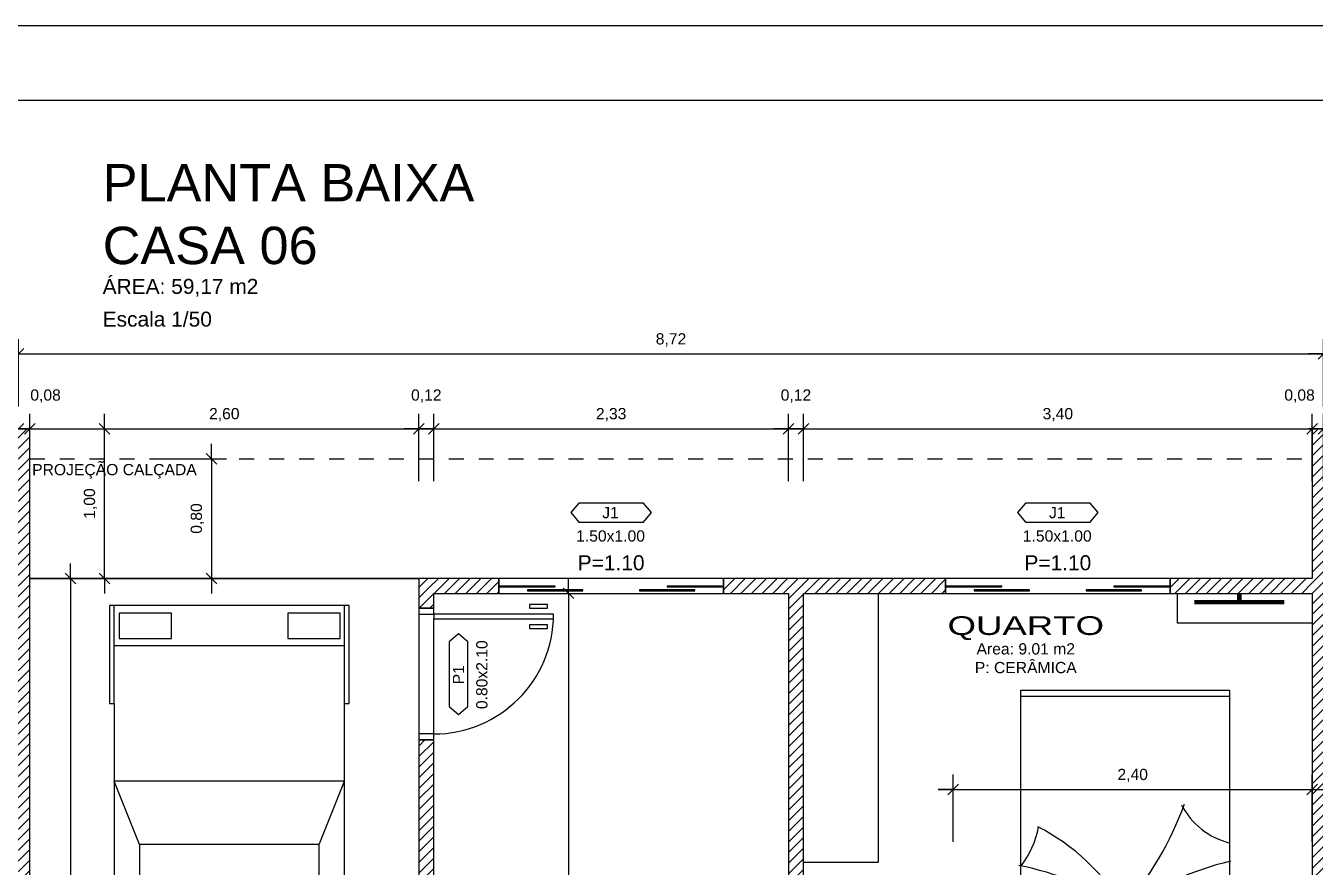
# Model space of a CAD drawing. Header units: metres. Extents: x 49 to 320, y -91 to 27.
# Drawn here: x 153.63 to 162.24, y 21.26 to 26.88 of the extents above; entities that cross this region are included whole.
import ezdxf
from ezdxf.enums import TextEntityAlignment as Align

# ---------------------------------------------------------------- set-up
doc = ezdxf.new("R2010")
doc.units = ezdxf.units.M
doc.header["$LTSCALE"] = 0.2
doc.linetypes.add('DASHED', pattern=[0.75, 0.5, -0.25])
for name, color, linetype in [('ARQ-___-___-CTA', 240, 'Continuous'), ('ARQ-___-___-LEG', 3, 'Continuous'), ('ARQ-___-___-TXT', 4, 'Continuous'), ('ARQ-___-___-VST', 9, 'Continuous'), ('ARQ-ALV', 6, 'Continuous'), ('ARQ-ALV-___-HTC', 13, 'Continuous'), ('ARQ-CXO', 2, 'Continuous'), ('ARQ-DVI', 1, 'Continuous'), ('ARQ-EQP-___-INT', 7, 'Continuous'), ('ARQ-MOB-___-INT', 7, 'Continuous'), ('ARQ-PIS', 2, 'Continuous')]:
    doc.layers.add(name, color=color, linetype=linetype)
doc.styles.add('REGUA100', font='arial.ttf')
doc.styles.add('REGUA200', font='arial.ttf')
doc.styles.add('REGUA60', font='arial.ttf')
doc.styles.add('REGUA80', font='arial.ttf')
doc.dimstyles.new('Active3D', dxfattribs={"dimtxt": 1.5, "dimasz": 0.01, "dimexe": 2, "dimexo": 3, "dimgap": 0.98, "dimtad": 1, "dimlfac": -1, "dimrnd": 0.005, "dimzin": 0, "dimtxsty": 'REGUA60', "dimblk": 'COTATR', "dimcen": 4, "dimdle": 4, "dimclrt": 2, "dimadec": 0, "dimazin": 0, "dimtfac": 1, "dimtmove": 2, "dimatfit": 2, "dimfxl": 1, "dimarcsym": 0})
pattern_1 = [(45, (187.28258, -1), (-0.03535534, 0.03535534), [])]

# ---------------------------------------------------------------- blocks, each defined once
blk = doc.blocks.new('IndEsq1')
blk.add_lwpolyline([(-4.32, 0.44), (4.32, 0.44), (5.38, 1.7), (4.32, 2.96), (-4.32, 2.96), (-5.38, 1.7)], close=True)
at = {"color": 0, "style": 'REGUA60', "width": 1.4}
for tag, p in [('CODESQUAD', (-0.08, 0.95)), ('DIMESQUAD', (-0.08, -2.17))]:
    blk.add_attdef(tag, text='', height=1.5, dxfattribs=at).set_placement(p, align=Align.CENTER)
at = {"color": 0, "style": 'REGUA60', "width": 1.4, "flags": 9}
blk.add_attdef('PEITORIL', text='', height=1.5, dxfattribs=at).set_placement((0.22, -4.49), align=Align.CENTER)
at = {"style": 'REGUA60', "width": 1.4, "flags": 9}
blk.add_attdef('LOCAL', text='', height=1.5, dxfattribs=at).set_placement((-0.08, -6.56), align=Align.CENTER)
blk = doc.blocks.new('ACVEIC22')
at = {"color": 0}
blk.add_lwpolyline([(77, 180.74), (80, 180.74), (80, 226.21), (-80, 226.21), (-80, 180.74), (-77, 180.74), (-77, -130.66), (-80, -130.66), (-80, -196.28), (80, -196.28), (80, -130.66), (77, -130.66)], close=True, dxfattribs=at)
at = {"layer": 'ARQ-EQP-___-INT'}
for p, q in [((77, 222.31), (-77, 222.31)), ((-77, 222.31), (-77, 180.74)), ((77, 180.74), (77, 222.31)), ((77, 158.93), (-77, 158.93)), ((-60, 116.64), (-77, 158.93)), ((60, 116.64), (77, 158.93)), ((-60, -36.48), (-77, -78.77)), ((60, -36.48), (77, -78.77)), ((-77, -78.77), (77, -78.77)), ((-77, -130.66), (-77, -196.28)), ((77, -130.66), (77, -196.28)), ((-77, -169.29), (77, -169.29))]:
    blk.add_line(p, q, dxfattribs=at)
for points in [[(60, 116.64), (-60, 116.64), (-60, -36.48), (60, -36.48)], [(-39.03, -191.08), (-39.03, -174.28), (-74.03, -174.28), (-74.03, -191.08)], [(73.64, -191.08), (73.64, -174.28), (38.64, -174.28), (38.64, -191.08)]]:
    blk.add_lwpolyline(points, close=True, dxfattribs=at)
blk = doc.blocks.new('MDCCAS22')
at = {"color": 0}
blk.add_lwpolyline([(140, 0), (0, 0), (0, -200), (140, -200)], close=True, dxfattribs=at)
at = {"layer": 'ARQ-MOB-___-INT'}
for p, q in [((0, -4), (140, -4)), ((0, -196), (140, -196))]:
    blk.add_line(p, q, dxfattribs=at)
for centre, radius, start, end in [((36.14, -140.56), 130.32, 79.45741, 103.51085), ((82.89, -32.71), 76.8, 164.48595, 195.51405), ((-15.19, -32.71), 76.8, 344.48595, 15.51405), ((103.9, -146.58), 135.89, 78.80761, 102.36088), ((152.01, -32.7), 76.8, 164.48595, 195.51405), ((55.11, -33.55), 76.8, 344.48595, 15.51405), ((29.71, 76.04), 130.31, 259.29808, 283.35216), ((106.88, 82.36), 135.99, 256.29588, 279.84092), ((-55.47, 137.47), 230.14, 283.86849, 303.27711), ((243.13, -201.79), 226.41, 139.56103, 159.93611), ((178.64, 112.88), 199.47, 237.27407, 259.15181), ((195.03, 19.52), 144.83, 210.93609, 242.5714), ((188.19, -119.84), 61.23, 142.0564, 169.8271), ((-11.98, -146.66), 50.03, 27.33297, 76.02563)]:
    blk.add_arc(centre, radius, start, end, dxfattribs=at)
blk = doc.blocks.new('IndUni1')
at = {"color": 4, "style": 'REGUA100', "width": 1.4, "flags": 8}
blk.add_attdef('NOME1', text='', height=2.5, dxfattribs=at).set_placement((0.24, 2.99), align=Align.CENTER)
at = {"color": 4, "style": 'REGUA100', "width": 1.4}
blk.add_attdef('NOME2', text='', height=2.5, dxfattribs=at).set_placement((0.24, -0.22), align=Align.CENTER)
at = {"color": 0, "style": 'REGUA60', "width": 1.4}
for tag, p in [('AREA', (0.24, -2.82)), ('PERIM', (0.24, -5.32)), ('PISO', (0.24, -7.82)), ('PAREDE', (0.24, -10.32)), ('TETO', (0.24, -12.82))]:
    blk.add_attdef(tag, text='', height=1.5, dxfattribs=at).set_placement(p, align=Align.CENTER)
blk = doc.blocks.new('Titul1')
at = {"color": 6, "style": 'REGUA200', "width": 1.4}
blk.add_attdef('TITULO', (0, 0), '', height=5, dxfattribs=at)
at = {"color": 0, "style": 'REGUA80', "width": 1.4}
blk.add_attdef('ESCALA', (0, -3.98), '', height=2, dxfattribs=at)
blk = doc.blocks.new('COTATR')
at = {"color": 6}
blk.add_line((-71, -71), (71, 71), dxfattribs=at)
at = {"color": 0, "linetype": 'ByBlock'}
blk.add_line((0, 0), (200, 0), dxfattribs=at)
blk = doc.blocks.new('*D39')
at = {"layer": 'ARQ-___-___-CTA', "color": 0, "lineweight": -2, "transparency": 16777216}
for p, q in [((144.8589, 24.336), (144.8589, 24.786)), ((153.5789, 24.336), (153.5789, 24.786)), ((144.8594, 24.686), (153.5784, 24.686))]:
    blk.add_line(p, q, dxfattribs=at)
at = {"layer": 'Defpoints', "color": 0, "transparency": 16777216}
for p in [(153.5789, 24.686), (144.8589, 24.186), (153.5789, 24.186)]:
    blk.add_point(p, dxfattribs=at)
at = {"layer": 'ARQ-___-___-CTA', "color": 0, "lineweight": -2, "transparency": 16777216, "xscale": 0.0005, "yscale": 0.0005, "zscale": 0.0005, "rotation": 180}
blk.add_blockref('COTATR', (144.8589, 24.686), dxfattribs=at)
at = {"layer": 'ARQ-___-___-CTA', "color": 0, "lineweight": -2, "transparency": 16777216, "xscale": 0.0005, "yscale": 0.0005, "zscale": 0.0005}
blk.add_blockref('COTATR', (153.5789, 24.686), dxfattribs=at)
at = {"layer": 'ARQ-___-___-CTA', "color": 2, "transparency": 16777216, "insert": (149.2189, 24.7801), "char_height": 0.075, "attachment_point": 5, "style": 'REGUA60'}
blk.add_mtext('8,72', dxfattribs=at)
blk = doc.blocks.new('*D40')
at = {"layer": 'ARQ-___-___-CTA', "color": 0, "lineweight": -2, "transparency": 16777216}
for p, q in [((153.6539, 23.836), (153.6539, 24.286)), ((153.5784, 24.186), (153.5779, 24.186)), ((153.5789, 24.186), (153.6539, 24.186)), ((153.6544, 24.186), (153.6549, 24.186))]:
    blk.add_line(p, q, dxfattribs=at)
at = {"layer": 'Defpoints', "color": 0, "transparency": 16777216}
for p in [(153.6539, 24.186), (153.5789, 23.686), (153.6539, 23.686)]:
    blk.add_point(p, dxfattribs=at)
at = {"layer": 'ARQ-___-___-CTA', "color": 0, "lineweight": -2, "transparency": 16777216, "xscale": 0.0005, "yscale": 0.0005, "zscale": 0.0005}
blk.add_blockref('COTATR', (153.5789, 24.186), dxfattribs=at)
at = {"layer": 'ARQ-___-___-CTA', "color": 0, "lineweight": -2, "transparency": 16777216, "xscale": 0.0005, "yscale": 0.0005, "zscale": 0.0005, "rotation": 180}
blk.add_blockref('COTATR', (153.6539, 24.186), dxfattribs=at)
at = {"layer": 'ARQ-___-___-CTA', "color": 2, "transparency": 16777216, "insert": (153.7596, 24.4046), "char_height": 0.075, "attachment_point": 5, "style": 'REGUA60'}
blk.add_mtext('0,08', dxfattribs=at)
blk = doc.blocks.new('*D41')
at = {"layer": 'ARQ-___-___-CTA', "color": 0, "lineweight": -2, "transparency": 16777216}
for p, q in [((156.2539, 23.836), (156.2539, 24.286)), ((153.6544, 24.186), (156.2534, 24.186))]:
    blk.add_line(p, q, dxfattribs=at)
at = {"layer": 'Defpoints', "color": 0, "transparency": 16777216}
for p in [(156.2539, 24.186), (153.6539, 23.686), (156.2539, 23.686)]:
    blk.add_point(p, dxfattribs=at)
at = {"layer": 'ARQ-___-___-CTA', "color": 0, "lineweight": -2, "transparency": 16777216, "xscale": 0.0005, "yscale": 0.0005, "zscale": 0.0005, "rotation": 180}
blk.add_blockref('COTATR', (153.6539, 24.186), dxfattribs=at)
at = {"layer": 'ARQ-___-___-CTA', "color": 0, "lineweight": -2, "transparency": 16777216, "xscale": 0.0005, "yscale": 0.0005, "zscale": 0.0005}
blk.add_blockref('COTATR', (156.2539, 24.186), dxfattribs=at)
at = {"layer": 'ARQ-___-___-CTA', "color": 2, "transparency": 16777216, "insert": (154.9539, 24.2801), "char_height": 0.075, "attachment_point": 5, "style": 'REGUA60'}
blk.add_mtext('2,60', dxfattribs=at)
blk = doc.blocks.new('*D42')
at = {"layer": 'ARQ-___-___-CTA', "color": 0, "lineweight": -2, "transparency": 16777216}
for p, q in [((162.2239, 23.836), (162.2239, 24.286)), ((158.8244, 24.186), (162.2234, 24.186))]:
    blk.add_line(p, q, dxfattribs=at)
at = {"layer": 'Defpoints', "color": 0, "transparency": 16777216}
for p in [(162.2239, 24.186), (158.8239, 23.686), (162.2239, 23.686)]:
    blk.add_point(p, dxfattribs=at)
at = {"layer": 'ARQ-___-___-CTA', "color": 0, "lineweight": -2, "transparency": 16777216, "xscale": 0.0005, "yscale": 0.0005, "zscale": 0.0005, "rotation": 180}
blk.add_blockref('COTATR', (158.8239, 24.186), dxfattribs=at)
at = {"layer": 'ARQ-___-___-CTA', "color": 0, "lineweight": -2, "transparency": 16777216, "xscale": 0.0005, "yscale": 0.0005, "zscale": 0.0005}
blk.add_blockref('COTATR', (162.2239, 24.186), dxfattribs=at)
at = {"layer": 'ARQ-___-___-CTA', "color": 2, "transparency": 16777216, "insert": (160.5239, 24.2801), "char_height": 0.075, "attachment_point": 5, "style": 'REGUA60'}
blk.add_mtext('3,40', dxfattribs=at)
blk = doc.blocks.new('*D43')
at = {"layer": 'ARQ-___-___-CTA', "color": 0, "lineweight": -2, "transparency": 16777216}
for p, q in [((162.2989, 23.836), (162.2989, 24.286)), ((162.2234, 24.186), (162.2229, 24.186)), ((162.2239, 24.186), (162.2989, 24.186)), ((162.2994, 24.186), (162.2999, 24.186))]:
    blk.add_line(p, q, dxfattribs=at)
at = {"layer": 'Defpoints', "color": 0, "transparency": 16777216}
for p in [(162.2989, 24.186), (162.2239, 23.686), (162.2989, 23.686)]:
    blk.add_point(p, dxfattribs=at)
at = {"layer": 'ARQ-___-___-CTA', "color": 0, "lineweight": -2, "transparency": 16777216, "xscale": 0.0005, "yscale": 0.0005, "zscale": 0.0005}
blk.add_blockref('COTATR', (162.2239, 24.186), dxfattribs=at)
at = {"layer": 'ARQ-___-___-CTA', "color": 0, "lineweight": -2, "transparency": 16777216, "xscale": 0.0005, "yscale": 0.0005, "zscale": 0.0005, "rotation": 180}
blk.add_blockref('COTATR', (162.2989, 24.186), dxfattribs=at)
at = {"layer": 'ARQ-___-___-CTA', "color": 2, "transparency": 16777216, "insert": (162.1391, 24.4046), "char_height": 0.075, "attachment_point": 5, "style": 'REGUA60'}
blk.add_mtext('0,08', dxfattribs=at)
blk = doc.blocks.new('*D44')
at = {"layer": 'ARQ-___-___-CTA', "color": 0, "lineweight": -2, "transparency": 16777216}
for p, q in [((162.2989, 24.336), (162.2989, 24.786)), ((153.5794, 24.686), (162.2984, 24.686))]:
    blk.add_line(p, q, dxfattribs=at)
at = {"layer": 'Defpoints', "color": 0, "transparency": 16777216}
for p in [(162.2989, 24.686), (153.5789, 24.186), (162.2989, 24.186)]:
    blk.add_point(p, dxfattribs=at)
at = {"layer": 'ARQ-___-___-CTA', "color": 0, "lineweight": -2, "transparency": 16777216, "xscale": 0.0005, "yscale": 0.0005, "zscale": 0.0005, "rotation": 180}
blk.add_blockref('COTATR', (153.5789, 24.686), dxfattribs=at)
at = {"layer": 'ARQ-___-___-CTA', "color": 0, "lineweight": -2, "transparency": 16777216, "xscale": 0.0005, "yscale": 0.0005, "zscale": 0.0005}
blk.add_blockref('COTATR', (162.2989, 24.686), dxfattribs=at)
at = {"layer": 'ARQ-___-___-CTA', "color": 2, "transparency": 16777216, "insert": (157.9389, 24.7801), "char_height": 0.075, "attachment_point": 5, "style": 'REGUA60'}
blk.add_mtext('8,72', dxfattribs=at)
blk = doc.blocks.new('*D49')
at = {"layer": 'ARQ-___-___-CTA', "color": 0, "lineweight": -2, "transparency": 16777216}
for p, q in [((171.0189, 24.336), (171.0189, 24.786)), ((162.2994, 24.686), (171.0184, 24.686))]:
    blk.add_line(p, q, dxfattribs=at)
at = {"layer": 'Defpoints', "color": 0, "transparency": 16777216}
for p in [(171.0189, 24.686), (162.2989, 24.186), (171.0189, 24.186)]:
    blk.add_point(p, dxfattribs=at)
at = {"layer": 'ARQ-___-___-CTA', "color": 0, "lineweight": -2, "transparency": 16777216, "xscale": 0.0005, "yscale": 0.0005, "zscale": 0.0005, "rotation": 180}
blk.add_blockref('COTATR', (162.2989, 24.686), dxfattribs=at)
at = {"layer": 'ARQ-___-___-CTA', "color": 0, "lineweight": -2, "transparency": 16777216, "xscale": 0.0005, "yscale": 0.0005, "zscale": 0.0005}
blk.add_blockref('COTATR', (171.0189, 24.686), dxfattribs=at)
at = {"layer": 'ARQ-___-___-CTA', "color": 2, "transparency": 16777216, "insert": (166.6589, 24.7801), "char_height": 0.075, "attachment_point": 5, "style": 'REGUA60'}
blk.add_mtext('8,72', dxfattribs=at)
blk = doc.blocks.new('*D140')
at = {"layer": 'ARQ-___-___-CTA', "color": 0, "lineweight": -2, "transparency": 16777216}
for p, q in [((162.2239, 21.4244), (162.2239, 21.8744)), ((159.8244, 21.7744), (162.2234, 21.7744))]:
    blk.add_line(p, q, dxfattribs=at)
at = {"layer": 'Defpoints', "color": 0, "transparency": 16777216}
for p in [(162.2239, 21.7744), (159.8239, 21.2744), (162.2239, 21.2744)]:
    blk.add_point(p, dxfattribs=at)
at = {"layer": 'ARQ-___-___-CTA', "color": 0, "lineweight": -2, "transparency": 16777216, "xscale": 0.0005, "yscale": 0.0005, "zscale": 0.0005, "rotation": 180}
blk.add_blockref('COTATR', (159.8239, 21.7744), dxfattribs=at)
at = {"layer": 'ARQ-___-___-CTA', "color": 0, "lineweight": -2, "transparency": 16777216, "xscale": 0.0005, "yscale": 0.0005, "zscale": 0.0005}
blk.add_blockref('COTATR', (162.2239, 21.7744), dxfattribs=at)
at = {"layer": 'ARQ-___-___-CTA', "color": 2, "transparency": 16777216, "insert": (161.0239, 21.8685), "char_height": 0.075, "attachment_point": 5, "style": 'REGUA60'}
blk.add_mtext('2,40', dxfattribs=at)
blk = doc.blocks.new('*D156')
at = {"layer": 'ARQ-___-___-CTA', "color": 0, "lineweight": -2, "transparency": 16777216}
for p, q in [((154.2771, 23.186), (153.8271, 23.186)), ((153.9271, 23.1855), (153.9271, 18.1865)), ((154.2771, 18.186), (153.8271, 18.186))]:
    blk.add_line(p, q, dxfattribs=at)
at = {"layer": 'Defpoints', "color": 0, "transparency": 16777216}
for p in [(154.4271, 23.186), (153.9271, 18.186), (154.4271, 18.186)]:
    blk.add_point(p, dxfattribs=at)
at = {"layer": 'ARQ-___-___-CTA', "color": 0, "lineweight": -2, "transparency": 16777216, "xscale": 0.0005, "yscale": 0.0005, "zscale": 0.0005}
for p, rotation in [((153.9271, 23.186), 90), ((153.9271, 18.186), 270)]:
    blk.add_blockref('COTATR', p, dxfattribs=dict(at, rotation=rotation))
at = {"layer": 'ARQ-___-___-CTA', "color": 2, "transparency": 16777216, "insert": (153.833, 20.686), "char_height": 0.075, "attachment_point": 5, "rotation": 90, "style": 'REGUA60'}
blk.add_mtext('5,00', dxfattribs=at)
blk = doc.blocks.new('*D165')
at = {"layer": 'ARQ-___-___-CTA', "color": 0, "lineweight": -2, "transparency": 16777216}
for p, q in [((153.8039, 24.186), (154.2539, 24.186)), ((154.1539, 23.1865), (154.1539, 24.1855)), ((153.8039, 23.186), (154.2539, 23.186))]:
    blk.add_line(p, q, dxfattribs=at)
at = {"layer": 'Defpoints', "color": 0, "transparency": 16777216}
for p in [(153.6539, 24.186), (154.1539, 24.186), (153.6539, 23.186)]:
    blk.add_point(p, dxfattribs=at)
at = {"layer": 'ARQ-___-___-CTA', "color": 0, "lineweight": -2, "transparency": 16777216, "xscale": 0.0005, "yscale": 0.0005, "zscale": 0.0005}
for p, rotation in [((154.1539, 24.186), 90), ((154.1539, 23.186), 270)]:
    blk.add_blockref('COTATR', p, dxfattribs=dict(at, rotation=rotation))
at = {"layer": 'ARQ-___-___-CTA', "color": 2, "transparency": 16777216, "insert": (154.0598, 23.686), "char_height": 0.075, "attachment_point": 5, "rotation": 90, "style": 'REGUA60'}
blk.add_mtext('1,00', dxfattribs=at)
blk = doc.blocks.new('*D190')
at = {"layer": 'ARQ-___-___-CTA', "color": 0, "lineweight": -2, "transparency": 16777216}
for p, q in [((156.9047, 23.086), (157.3547, 23.086)), ((157.2547, 23.0855), (157.2547, 20.4794)), ((157.2547, 16.2865), (157.2547, 20.1864)), ((156.9047, 16.286), (157.3547, 16.286))]:
    blk.add_line(p, q, dxfattribs=at)
at = {"layer": 'Defpoints', "color": 0, "transparency": 16777216}
for p in [(156.7547, 23.086), (157.2547, 23.086), (156.7547, 16.286)]:
    blk.add_point(p, dxfattribs=at)
at = {"layer": 'ARQ-___-___-CTA', "color": 0, "lineweight": -2, "transparency": 16777216, "xscale": 0.0005, "yscale": 0.0005, "zscale": 0.0005}
for p, rotation in [((157.2547, 23.086), 90), ((157.2547, 16.286), 270)]:
    blk.add_blockref('COTATR', p, dxfattribs=dict(at, rotation=rotation))
at = {"layer": 'ARQ-___-___-CTA', "color": 2, "transparency": 16777216, "insert": (157.2547, 20.3329), "char_height": 0.075, "attachment_point": 5, "rotation": 90, "style": 'REGUA60'}
blk.add_mtext('6,80', dxfattribs=at)
blk = doc.blocks.new('*D252')
at = {"layer": 'ARQ-___-___-CTA', "color": 0, "lineweight": -2, "transparency": 16777216}
for p, q in [((154.518, 23.986), (154.968, 23.986)), ((154.868, 23.9855), (154.868, 23.1865)), ((154.518, 23.186), (154.968, 23.186))]:
    blk.add_line(p, q, dxfattribs=at)
at = {"layer": 'Defpoints', "color": 0, "transparency": 16777216}
for p in [(154.368, 23.986), (154.368, 23.186), (154.868, 23.186)]:
    blk.add_point(p, dxfattribs=at)
at = {"layer": 'ARQ-___-___-CTA', "color": 0, "lineweight": -2, "transparency": 16777216, "xscale": 0.0005, "yscale": 0.0005, "zscale": 0.0005}
for p, rotation in [((154.868, 23.986), 90), ((154.868, 23.186), 270)]:
    blk.add_blockref('COTATR', p, dxfattribs=dict(at, rotation=rotation))
at = {"layer": 'ARQ-___-___-CTA', "color": 2, "transparency": 16777216, "insert": (154.7739, 23.586), "char_height": 0.075, "attachment_point": 5, "rotation": 90, "style": 'REGUA60'}
blk.add_mtext('0,80', dxfattribs=at)

msp = doc.modelspace()

# ---------------------------------------------------------------- hatches: boundary and pattern name
at = {"layer": 'ARQ-ALV-___-HTC'}
h = msp.add_hatch(dxfattribs=at)
h.set_pattern_fill('_U', color=256, scale=0.05, angle=45, style=0, pattern_type=0)
h.set_pattern_definition(pattern_1)
h.paths.add_polyline_path([(153.6539, 24.186), (153.5039, 24.186), (153.5039, 15.886), (153.6539, 15.886)])
h = msp.add_hatch(dxfattribs=at)
h.set_pattern_fill('_U', color=256, scale=0.05, angle=45, style=0, pattern_type=0)
h.set_pattern_definition(pattern_1)
h.paths.add_polyline_path([(162.2239, 24.186), (162.2239, 15.186), (162.3739, 15.186), (162.3739, 24.186)])
h = msp.add_hatch(dxfattribs=at)
h.set_pattern_fill('_U', color=256, scale=0.05, angle=45, style=0, pattern_type=0)
h.set_pattern_definition(pattern_1)
h.paths.add_polyline_path([(156.2539, 19.166), (156.3539, 19.166), (156.3539, 22.106), (156.2539, 22.106)])
h.paths.add_polyline_path([(156.2539, 18.286), (156.2539, 16.186), (156.3539, 16.286), (156.3539, 18.286)])
h.paths.add_polyline_path([(156.2539, 23.186), (156.2539, 22.986), (156.3539, 22.986), (156.3539, 23.086)])
h = msp.add_hatch(dxfattribs=at)
h.set_pattern_fill('_U', color=256, scale=0.05, angle=45, style=0, pattern_type=0)
h.set_pattern_definition(pattern_1)
h.paths.add_polyline_path([(156.7889, 23.186), (156.2539, 23.186), (156.3539, 23.086), (156.7889, 23.086)])
h.paths.add_polyline_path([(159.7739, 23.186), (158.2889, 23.186), (158.2889, 23.086), (159.7739, 23.086)])
h.paths.add_polyline_path([(161.2739, 23.086), (162.2239, 23.086), (162.2239, 23.186), (161.2739, 23.186)])
h = msp.add_hatch(dxfattribs=at)
h.set_pattern_fill('_U', color=256, scale=0.05, angle=45, style=0, pattern_type=0)
h.set_pattern_definition(pattern_1)
h.paths.add_polyline_path([(158.8239, 16.286), (158.8239, 19.246), (158.7239, 19.246), (158.7239, 16.286)])
h.paths.add_polyline_path([(158.7239, 23.086), (158.7239, 20.126), (158.8239, 20.126), (158.8239, 23.086)])

# ---------------------------------------------------------------- linework, layer by layer
at = {"color": 15}
msp.add_line((191.2459, 26.8798), (141.6146, 26.8798), dxfattribs=at)
at = {"color": 0}
msp.add_line((190.7459, 26.3798), (142.8646, 26.3798), dxfattribs=at)
at = {"layer": 'ARQ-___-___-CTA'}
for p, q in [((156.3539, 23.836), (156.3539, 24.286)), ((158.7239, 23.836), (158.7239, 24.286)), ((158.8239, 23.836), (158.8239, 24.286)), ((156.2544, 24.186), (156.3534, 24.186)), ((156.3544, 24.186), (158.7234, 24.186)), ((158.7244, 24.186), (158.8234, 24.186)), ((159.8239, 21.4244), (159.8239, 21.8744)), ((159.7244, 21.7744), (159.8234, 21.7744))]:
    msp.add_line(p, q, dxfattribs=at)
at = {"layer": 'ARQ-___-___-VST', "linetype": 'DASHED'}
msp.add_line((153.6539, 23.986), (162.2239, 23.986), dxfattribs=at)
at = {"layer": 'ARQ-___-___-VST'}
for p, q in [((158.2879, 23.186), (156.7899, 23.186)), ((161.2729, 23.186), (159.7749, 23.186)), ((156.7899, 23.086), (158.2879, 23.086)), ((156.9939, 23.011), (156.9939, 22.986)), ((157.1139, 23.011), (156.9939, 23.011)), ((157.1139, 22.986), (157.1139, 23.011)), ((159.3239, 23.086), (159.3239, 21.286)), ((159.7749, 23.086), (161.2729, 23.086)), ((161.3239, 22.886), (161.3239, 23.086)), ((156.2539, 22.946), (156.2539, 22.146)), ((156.9939, 22.986), (157.1139, 22.986)), ((156.3539, 22.146), (156.3539, 22.916)), ((156.9939, 22.876), (156.9939, 22.851)), ((157.1139, 22.876), (156.9939, 22.876)), ((156.9939, 22.851), (157.1139, 22.851)), ((157.1139, 22.851), (157.1139, 22.876)), ((162.2239, 22.886), (161.3239, 22.886)), ((159.3239, 21.286), (158.8239, 21.286))]:
    msp.add_line(p, q, dxfattribs=at)
at = {"layer": 'ARQ-___-___-VST', "const_width": 0.03}
for points in [[(161.7364, 23.0264), (161.7364, 23.086)], [(161.7364, 23.0264), (161.4364, 23.0264), (162.0364, 23.0264)]]:
    msp.add_lwpolyline(points, dxfattribs=at)
at = {"layer": 'ARQ-ALV'}
for p, q in [((153.6539, 24.186), (153.5039, 24.186)), ((153.6539, 15.886), (153.6539, 24.186)), ((162.2239, 24.186), (162.2239, 23.186)), ((162.3739, 24.186), (162.2239, 24.186)), ((156.2539, 23.186), (156.2539, 22.986)), ((156.7889, 23.186), (156.2539, 23.186)), ((156.7889, 23.086), (156.7889, 23.186)), ((158.2889, 23.186), (158.2889, 23.086)), ((159.7739, 23.186), (158.2889, 23.186)), ((159.7739, 23.086), (159.7739, 23.186)), ((161.2739, 23.186), (161.2739, 23.086)), ((162.2239, 23.186), (161.2739, 23.186)), ((156.3539, 22.986), (156.3539, 23.086)), ((156.3539, 23.086), (156.7889, 23.086)), ((158.2889, 23.086), (158.7239, 23.086)), ((158.7239, 23.086), (158.7239, 20.126)), ((158.8239, 20.436), (158.8239, 23.086)), ((158.8239, 23.086), (159.7739, 23.086)), ((161.2739, 23.086), (162.2239, 23.086)), ((162.2239, 23.086), (162.2239, 20.436)), ((156.2539, 22.986), (156.3539, 22.986)), ((156.3539, 22.106), (156.2539, 22.106)), ((156.2539, 22.106), (156.2539, 19.166)), ((156.3539, 19.166), (156.3539, 22.106))]:
    msp.add_line(p, q, dxfattribs=at)
at = {"layer": 'ARQ-CXO'}
for p, q in [((156.7899, 23.186), (156.7889, 23.186)), ((156.7889, 23.186), (156.7889, 23.086)), ((156.7899, 23.086), (156.7899, 23.186)), ((158.2889, 23.186), (158.2879, 23.186)), ((158.2879, 23.186), (158.2879, 23.086)), ((158.2889, 23.086), (158.2889, 23.186)), ((159.7749, 23.186), (159.7739, 23.186)), ((159.7739, 23.186), (159.7739, 23.086)), ((159.7749, 23.086), (159.7749, 23.186)), ((161.2739, 23.186), (161.2729, 23.186)), ((161.2729, 23.186), (161.2729, 23.086)), ((161.2739, 23.086), (161.2739, 23.186)), ((156.7889, 23.086), (156.7899, 23.086)), ((158.2879, 23.086), (158.2889, 23.086)), ((159.7739, 23.086), (159.7749, 23.086)), ((161.2729, 23.086), (161.2739, 23.086)), ((156.3539, 22.986), (156.2539, 22.986)), ((156.2539, 22.986), (156.2539, 22.946)), ((156.2539, 22.946), (156.3539, 22.946)), ((156.3539, 22.946), (156.3539, 22.986)), ((157.1539, 22.946), (156.3539, 22.946)), ((156.3539, 22.946), (156.3539, 22.916)), ((157.1539, 22.916), (157.1539, 22.946)), ((156.3539, 22.916), (157.1539, 22.916)), ((156.2539, 22.146), (156.2539, 22.106)), ((156.3539, 22.146), (156.2539, 22.146)), ((156.3539, 22.106), (156.3539, 22.146)), ((156.2539, 22.106), (156.3539, 22.106))]:
    msp.add_line(p, q, dxfattribs=at)
at = {"layer": 'ARQ-DVI'}
for p, q in [((157.1651, 23.1335), (156.7959, 23.1335)), ((156.7959, 23.1335), (156.7959, 23.1285)), ((156.7959, 23.1285), (157.1651, 23.1285)), ((157.3498, 23.1085), (156.9805, 23.1085)), ((156.9805, 23.1085), (156.9805, 23.1035)), ((156.9805, 23.1035), (157.3498, 23.1035)), ((157.1651, 23.1285), (157.1651, 23.1335)), ((157.3498, 23.1035), (157.3498, 23.1085)), ((158.0973, 23.1085), (157.728, 23.1085)), ((157.728, 23.1085), (157.728, 23.1035)), ((157.728, 23.1035), (158.0973, 23.1035)), ((158.2819, 23.1335), (157.9126, 23.1335)), ((157.9126, 23.1335), (157.9126, 23.1285)), ((157.9126, 23.1285), (158.2819, 23.1285)), ((158.0973, 23.1035), (158.0973, 23.1085)), ((158.2819, 23.1285), (158.2819, 23.1335)), ((160.1501, 23.1335), (159.7809, 23.1335)), ((159.7809, 23.1335), (159.7809, 23.1285)), ((159.7809, 23.1285), (160.1501, 23.1285)), ((160.3348, 23.1085), (159.9655, 23.1085)), ((159.9655, 23.1085), (159.9655, 23.1035)), ((159.9655, 23.1035), (160.3348, 23.1035)), ((160.1501, 23.1285), (160.1501, 23.1335)), ((160.3348, 23.1035), (160.3348, 23.1085)), ((161.0823, 23.1085), (160.713, 23.1085)), ((160.713, 23.1085), (160.713, 23.1035)), ((160.713, 23.1035), (161.0823, 23.1035)), ((161.2669, 23.1335), (160.8976, 23.1335)), ((160.8976, 23.1335), (160.8976, 23.1285)), ((160.8976, 23.1285), (161.2669, 23.1285)), ((161.0823, 23.1035), (161.0823, 23.1085)), ((161.2669, 23.1285), (161.2669, 23.1335))]:
    msp.add_line(p, q, dxfattribs=at)
at = {"layer": 'ARQ-PIS'}
for p, q in [((156.2539, 23.186), (153.6539, 23.186)), ((153.6539, 23.186), (156.2539, 23.186)), ((156.2539, 22.946), (156.2539, 22.146))]:
    msp.add_line(p, q, dxfattribs=at)
msp.add_arc((156.3539, 22.946), 0.8, 270, 0, dxfattribs=at)

# ---------------------------------------------------------------- block references
at = {"xscale": 0.01, "yscale": 0.01, "zscale": 0.01, "rotation": 180}
msp.add_blockref('ACVEIC22', (154.9875, 21.0421), dxfattribs=at)
at = {"layer": 'ARQ-___-___-CTA', "xscale": 0.0005, "yscale": 0.0005, "zscale": 0.0005, "rotation": 180}
for p in [(156.2539, 24.186), (156.3539, 24.186), (158.7239, 24.186)]:
    msp.add_blockref('COTATR', p, dxfattribs=at)
at = {"layer": 'ARQ-___-___-CTA', "xscale": 0.0005, "yscale": 0.0005, "zscale": 0.0005}
for p in [(156.3539, 24.186), (158.7239, 24.186), (158.8239, 24.186), (159.8239, 21.7744)]:
    msp.add_blockref('COTATR', p, dxfattribs=at)
at = {"layer": 'ARQ-___-___-LEG'}
ref = msp.add_blockref('Titul1', (154.1412, 25.7056), dxfattribs=dict(at, xscale=0.05, yscale=0.05, zscale=0.05))
ref.add_attrib('TITULO', 'PLANTA BAIXA', (154.1412, 25.7056), dxfattribs={"layer": '0', "color": 6, "height": 0.25, "style": 'REGUA200'})
ref.add_attrib('ESCALA', 'Escala 1/50', (154.1412, 24.8688), dxfattribs={"layer": '0', "color": 0, "height": 0.1, "style": 'REGUA80'})
ref = msp.add_blockref('Titul1', (154.1412, 25.2865), dxfattribs=dict(at, xscale=0.05, yscale=0.05, zscale=0.05))
ref.add_attrib('TITULO', 'CASA 06', (154.1412, 25.2865), dxfattribs={"layer": '0', "color": 6, "height": 0.25, "style": 'REGUA200'})
ref.add_attrib('ESCALA', 'ÁREA: 59,17 m2', (154.1412, 25.0877), dxfattribs={"layer": '0', "color": 0, "height": 0.1, "style": 'REGUA80'})
ref = msp.add_blockref('IndEsq1', (157.5389, 23.5404), dxfattribs=dict(at, xscale=0.05, yscale=0.05, zscale=0.05))
ref.add_attrib('CODESQUAD', 'J1', dxfattribs={"layer": '0', "color": 0, "height": 0.075, "style": 'REGUA60'}).set_placement((157.5349, 23.588), align=Align.CENTER)
ref.add_attrib('DIMESQUAD', '1.50x1.00', dxfattribs={"layer": '0', "color": 0, "height": 0.075, "style": 'REGUA60'}).set_placement((157.5349, 23.432), align=Align.CENTER)
ref = msp.add_blockref('IndEsq1', (160.5239, 23.5404), dxfattribs=dict(at, xscale=0.05, yscale=0.05, zscale=0.05))
ref.add_attrib('CODESQUAD', 'J1', dxfattribs={"layer": '0', "color": 0, "height": 0.075, "style": 'REGUA60'}).set_placement((160.5199, 23.588), align=Align.CENTER)
ref.add_attrib('DIMESQUAD', '1.50x1.00', dxfattribs={"layer": '0', "color": 0, "height": 0.075, "style": 'REGUA60'}).set_placement((160.5199, 23.432), align=Align.CENTER)
ref = msp.add_blockref('IndEsq1', (156.6039, 22.546), dxfattribs=dict(at, xscale=0.05, yscale=0.05, zscale=0.05, rotation=90))
ref.add_attrib('CODESQUAD', 'P1', dxfattribs={"layer": '0', "color": 0, "height": 0.075, "rotation": 90, "style": 'REGUA60'}).set_placement((156.5564, 22.542), align=Align.CENTER)
ref.add_attrib('DIMESQUAD', '0.80x2.10', dxfattribs={"layer": '0', "color": 0, "height": 0.075, "rotation": 90, "style": 'REGUA60'}).set_placement((156.7123, 22.542), align=Align.CENTER)
at = {"layer": 'ARQ-___-___-TXT'}
ref = msp.add_blockref('IndUni1', (160.2976, 22.8186), dxfattribs=dict(at, xscale=0.05, yscale=0.05, zscale=0.05))
ref.add_attrib('NOME2', 'QUARTO', dxfattribs={"layer": '0', "color": 4, "height": 0.125, "style": 'REGUA100', "width": 1.4}).set_placement((160.3096, 22.8077), align=Align.CENTER)
ref.add_attrib('AREA', 'Area: 9.01 m2', dxfattribs={"layer": '0', "color": 0, "height": 0.075, "style": 'REGUA60'}).set_placement((160.3096, 22.6774), align=Align.CENTER)
ref.add_attrib('PERIM', 'P: CERÂMICA', dxfattribs={"layer": '0', "color": 0, "height": 0.075, "style": 'REGUA60'}).set_placement((160.3096, 22.5524), align=Align.CENTER)
at = {"layer": 'ARQ-___-___-VST', "xscale": 0.01, "yscale": 0.01, "zscale": 0.01, "rotation": 180}
msp.add_blockref('MDCCAS22', (161.6739, 20.436), dxfattribs=at)

# ---------------------------------------------------------------- texts
at = {"layer": 'ARQ-___-___-CTA', "color": 2, "char_height": 0.075, "attachment_point": 5, "style": 'REGUA60'}
for s, insert in [('0,12', (156.3039, 24.4046)), ('0,12', (158.7739, 24.4046)), ('2,33', (157.5389, 24.2801))]:
    msp.add_mtext(s, dxfattribs=dict(at, insert=insert))
at = {"layer": 'ARQ-___-___-LEG', "style": 'REGUA60'}
msp.add_text('PROJEÇÃO CALÇADA', height=0.075, dxfattribs=at).set_placement((153.6697, 23.8756))
at = {"layer": 'ARQ-___-___-LEG', "style": 'REGUA80'}
for p in [(157.5389, 23.2904), (160.5239, 23.2904)]:
    msp.add_text('P=1.10', height=0.1, dxfattribs=at).set_placement(p, align=Align.MIDDLE)

# ---------------------------------------------------------------- dimensions: what is measured, and where the dimension line sits
at = {"layer": 'ARQ-___-___-CTA'}
for base, p1, p2, override, picture, middle in [((153.5789, 24.686), (144.8589, 24.186), (153.5789, 24.186), {"dimscale": 0.05}, '*D39', (149.2189, 24.7801)), ((162.2989, 24.686), (153.5789, 24.186), (162.2989, 24.186), {"dimscale": 0.05, "dimse1": 1}, '*D44', (157.9389, 24.7801)), ((171.0189, 24.686), (162.2989, 24.186), (171.0189, 24.186), {"dimscale": 0.05, "dimse1": 1}, '*D49', (166.6589, 24.7801)), ((156.2539, 24.186), (153.6539, 23.686), (156.2539, 23.686), {"dimscale": 0.05, "dimse1": 1}, '*D41', (154.9539, 24.2801)), ((162.2239, 24.186), (158.8239, 23.686), (162.2239, 23.686), {"dimscale": 0.05, "dimse1": 1}, '*D42', (160.5239, 24.2801)), ((162.2239, 21.7744), (159.8239, 21.2744), (162.2239, 21.2744), {"dimscale": 0.05, "dimse1": 1}, '*D140', (161.0239, 21.8685))]:
    dim = msp.add_linear_dim(base=base, p1=p1, p2=p2, dimstyle='Active3D', override=override, dxfattribs=at)
    dim.commit()
    dim.dimension.update_dxf_attribs({"geometry": picture, "text_midpoint": middle})
for base, p1, p2, picture, middle in [((153.6538825, 24.186), (153.5788824, 23.686), (153.6538825, 23.686), '*D40', (153.759559, 24.4045716)), ((162.29888244, 24.186), (162.22388245, 23.686), (162.29888244, 23.686), '*D43', (162.13909205, 24.40457162))]:
    dim = msp.add_linear_dim(base=base, p1=p1, p2=p2, dimstyle='Active3D', override={"dimscale": 0.05, "dimse1": 1}, dxfattribs=at)
    dim.commit()
    dim.dimension.update_dxf_attribs({"geometry": picture, "text_midpoint": middle, "dimtype": 160})
for base, p1, p2, angle, picture, middle in [((154.1539, 24.186), (153.6539, 23.186), (153.6539, 24.186), 90, '*D165', (154.0598, 23.686)), ((154.868, 23.186), (154.368, 23.986), (154.368, 23.186), 270, '*D252', (154.7739, 23.586)), ((153.9271, 18.186), (154.4271, 23.186), (154.4271, 18.186), 270, '*D156', (153.833, 20.686))]:
    dim = msp.add_linear_dim(base=base, p1=p1, p2=p2, angle=angle, dimstyle='Active3D', override={"dimscale": 0.05}, dxfattribs=at)
    dim.commit()
    dim.dimension.update_dxf_attribs({"geometry": picture, "text_midpoint": middle})
dim = msp.add_linear_dim(base=(157.2547, 23.086), p1=(156.7547, 16.286), p2=(156.7547, 23.086), angle=90, dimstyle='Active3D', override={"dimscale": 0.05}, dxfattribs=at)
dim.commit()
dim.dimension.update_dxf_attribs({"geometry": '*D190', "text_midpoint": (157.2547, 20.3329), "dimtype": 160})

doc.saveas('drawing.dxf')
